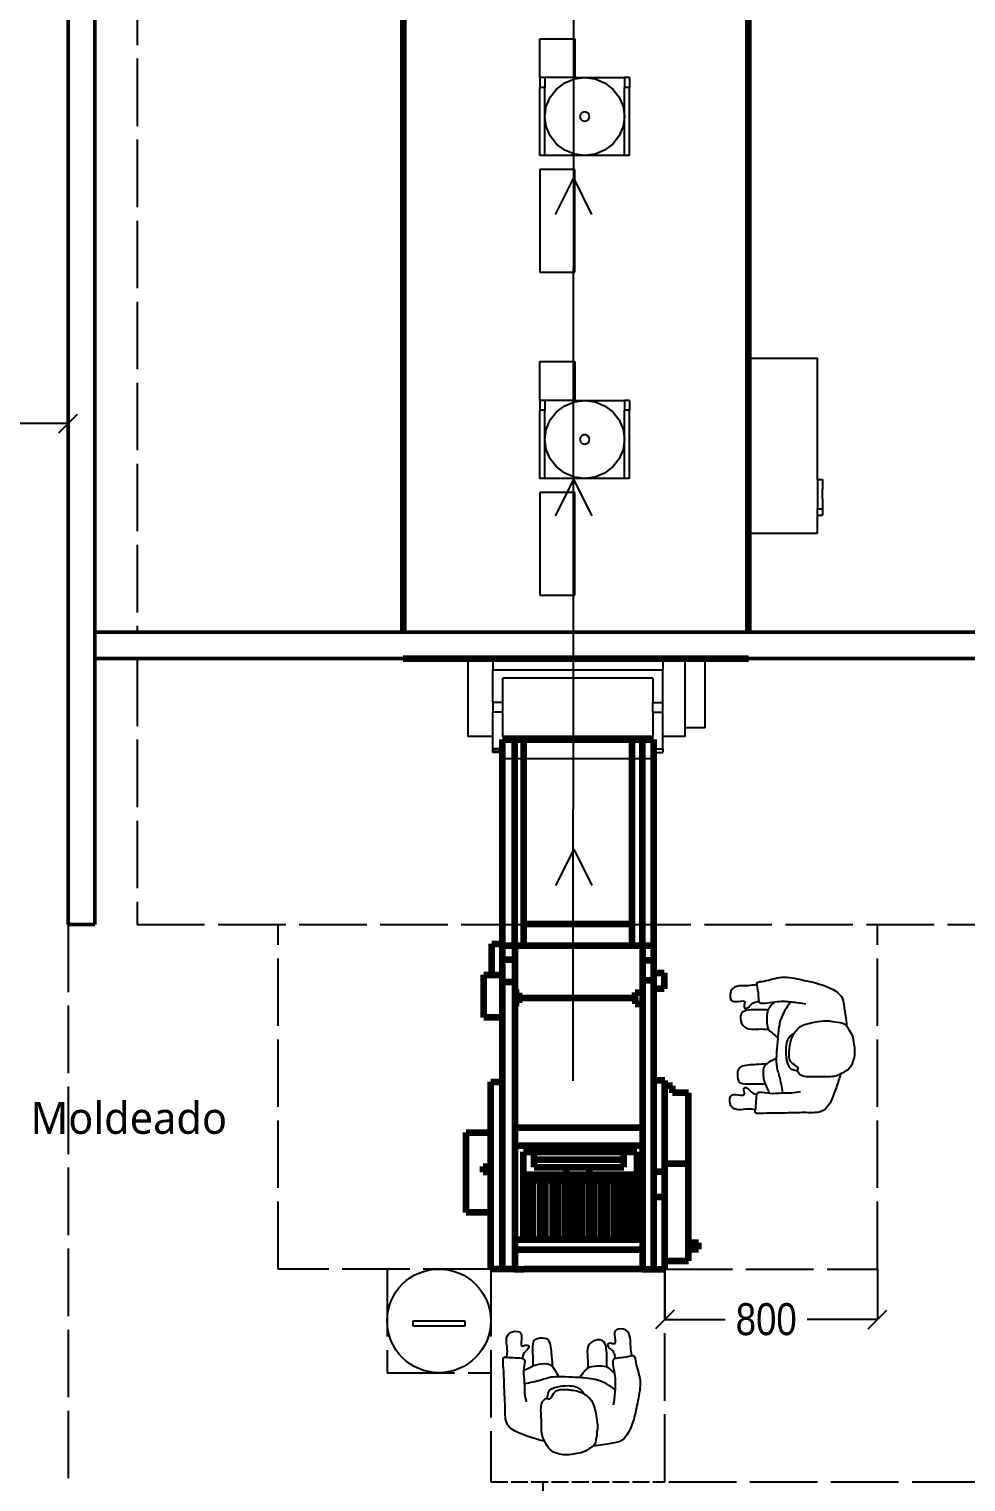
# Model space of a CAD drawing. Header units: millimetres. Extents: x -9564 to 100156, y -26854 to 24346.
# Drawn here: x 68356 to 71880, y -15975 to -10510 of the extents above; entities that cross this region are included whole.
import ezdxf

# ---------------------------------------------------------------- set-up
doc = ezdxf.new("R2010")
doc.units = ezdxf.units.MM
doc.header["$LTSCALE"] = 100
for name, pattern in [('DASHED2', [0.762, 0.635, -0.127]), ('DASHEDX2', [3.048, 2.54, -0.508]), ('DIVIDEX2', [6.604, 5.08, -0.508, 0, -0.508, 0, -0.508])]:
    doc.linetypes.add(name, pattern=pattern)
for name, color, linetype in [('Area circulacion', 50, 'DASHEDX2'), ('Area proceso', 90, 'DASHEDX2'), ('Cotas secundarias', 41, 'Continuous'), ('Flujo proceso', 4, 'Continuous'), ('Maquinas', 200, 'Continuous'), ('Personal', 171, 'Continuous'), ('Puertas', 43, 'DIVIDEX2'), ('rotulo', 211, 'Continuous'), ('Transporte semielaborado', 30, 'Continuous')]:
    doc.layers.add(name, color=color, linetype=linetype)
doc.layers.add('Paredes', color=7, linetype='Continuous', lineweight=50)
doc.styles.add('OpenSans', font='OpenSans-Regular.ttf')
doc.styles.add('OpenSansCondensed-Light', font='OpenSansCondensed-Light.ttf')
doc.dimstyles.new('Cotas Mateo', dxfattribs={"dimtxt": 120, "dimasz": 70, "dimexe": 0.375, "dimexo": 0.125, "dimgap": 0.1, "dimtad": 1, "dimdec": 0, "dimzin": 12, "dimdsep": 46, "dimtxsty": 'OpenSansCondensed-Light', "dimblk": 'OBLIQUE', "dimcen": 2.5, "dimazin": 3, "dimtfac": 0.5, "dimtdec": 0, "dimtmove": 2, "dimatfit": 3, "dimarcsym": 0})

# ---------------------------------------------------------------- blocks, each defined once
blk = doc.blocks.new('pa17-16')
for points, knots in [([(5.62, 2.5537), (5.6188, 2.5427), (5.6154, 2.5253), (5.6223, 2.4901), (5.6346, 2.4293), (5.661, 2.4064), (5.685, 2.3908), (5.7322, 2.3832), (5.7723, 2.3842), (5.7881, 2.3969), (5.8018, 2.4268), (5.8146, 2.4162), (5.8324, 2.4305), (5.8382, 2.4568), (5.8318, 2.5038), (5.8344, 2.5615), (5.8137, 2.5937), (5.7944, 2.6284), (5.7307, 2.6388), (5.7037, 2.6296), (5.6679, 2.626), (5.6442, 2.6055), (5.6228, 2.5961), (5.6214, 2.5667), (5.62, 2.5537)], [0, 0, 0, 0, 0.297584, 0.631064, 1.068635, 1.39533, 1.69617, 2.097861, 2.458938, 2.716293, 3.010442, 3.199165, 3.447293, 3.731671, 4.119196, 4.541864, 4.881702, 5.22714, 5.673063, 5.989311, 6.327668, 6.644571, 6.906626, 7.259736, 7.259736, 7.259736, 7.259736]), ([(5.5575, 2.4391), (5.5549, 2.4218), (5.5525, 2.3852), (5.5491, 2.3329), (5.5712, 2.2599), (5.5431, 2.2589), (5.5029, 2.2526), (5.4793, 2.2435), (5.4785, 2.2813), (5.4499, 2.3438), (5.4658, 2.4235), (5.4776, 2.5033), (5.5116, 2.5798), (5.5552, 2.585), (5.608, 2.5962), (5.6336, 2.6001)], [0, 0, 0, 0, 0.404899, 0.829805, 1.276298, 1.516647, 1.885942, 2.122553, 2.418487, 2.881882, 3.382407, 3.897515, 4.613825, 5.020942, 5.393355, 5.393355, 5.393355, 5.393355]), ([(5.8196, 2.5846), (5.837, 2.5819), (5.8817, 2.5675), (5.9755, 2.5418), (5.972, 2.4609), (5.9791, 2.3926), (5.9812, 2.315), (5.9891, 2.2612), (5.9692, 2.2664), (5.9401, 2.2663), (5.9063, 2.2668), (5.9005, 2.2811), (5.909, 2.3184), (5.9007, 2.3606), (5.9019, 2.4011), (5.8964, 2.4238), (5.8933, 2.4348)], [6.682038, 6.682038, 6.682038, 6.682038, 7.076266, 7.806153, 8.304227, 8.77662, 9.284333, 9.649979, 9.844608, 10.160206, 10.472731, 10.661147, 10.998544, 11.371438, 11.724832, 12.051545, 12.051545, 12.051545, 12.051545]), ([(5.6724, 2.3994), (5.675, 2.3947), (5.6837, 2.383), (5.7041, 2.3718), (5.7348, 2.3697), (5.774, 2.3728), (5.8085, 2.3874), (5.8116, 2.4015), (5.8144, 2.4199)], [0.121052, 0.121052, 0.121052, 0.121052, 0.297289, 0.584433, 0.895396, 1.26174, 1.600834, 1.760925, 1.760925, 1.760925, 1.760925]), ([(5.5522, 2.3809), (5.573, 2.3653), (5.6222, 2.3398), (5.6924, 2.3383), (5.7952, 2.3323), (5.8376, 2.352), (5.881, 2.3613), (5.9019, 2.366)], [0, 0, 0, 0, 0.49262, 0.970296, 1.525877, 1.91054, 2.357805, 2.357805, 2.357805, 2.357805]), ([(5.5552, 2.3206), (5.5597, 2.3147), (5.5706, 2.3043), (5.5892, 2.2916), (5.6248, 2.2913), (5.6613, 2.2967), (5.6731, 2.3154), (5.6858, 2.3299), (5.6912, 2.3378)], [0, 0, 0, 0, 0.262594, 0.520609, 0.853848, 1.185107, 1.43842, 1.738028, 1.738028, 1.738028, 1.738028]), ([(5.5867, 2.2952), (5.5866, 2.2877), (5.5872, 2.2667), (5.5883, 2.1873), (5.6353, 2.19), (5.6673, 2.2128), (5.6606, 2.2618), (5.6599, 2.2881), (5.6606, 2.3008)], [0.078483, 0.078483, 0.078483, 0.078483, 0.321516, 0.797556, 1.122606, 1.448668, 1.830958, 2.166281, 2.166281, 2.166281, 2.166281]), ([(5.7713, 2.3359), (5.7736, 2.3305), (5.7786, 2.3203), (5.7954, 2.2951), (5.8154, 2.2848), (5.8612, 2.2906), (5.8838, 2.3057), (5.8988, 2.3117), (5.9058, 2.3148)], [0, 0, 0, 0, 0.233477, 0.532145, 0.79329, 1.163492, 1.458071, 1.725911, 1.725911, 1.725911, 1.725911]), ([(5.7943, 2.2992), (5.7951, 2.2858), (5.7984, 2.2614), (5.8038, 2.2002), (5.8255, 2.1869), (5.8672, 2.191), (5.8755, 2.2117), (5.8718, 2.2605), (5.8715, 2.286), (5.871, 2.2978)], [0, 0, 0, 0, 0.353805, 0.775896, 1.041599, 1.377968, 1.615337, 2.001902, 2.313716, 2.313716, 2.313716, 2.313716]), ([(5.4915, 2.2484), (5.4936, 2.2374), (5.4981, 2.215), (5.4968, 2.1806), (5.512, 2.1445), (5.5569, 2.147), (5.5634, 2.1681), (5.5498, 2.2128), (5.5753, 2.1995), (5.5912, 2.209), (5.5741, 2.2257), (5.5617, 2.2339), (5.5559, 2.2515), (5.5556, 2.26)], [0, 0, 0, 0, 0.324329, 0.654038, 0.980089, 1.31306, 1.562526, 1.890179, 2.123217, 2.319335, 2.559559, 2.78492, 3.066636, 3.066636, 3.066636, 3.066636]), ([(5.9713, 2.2652), (5.9703, 2.2553), (5.9686, 2.234), (5.9786, 2.2017), (5.9668, 2.1644), (5.9218, 2.1628), (5.9134, 2.1832), (5.9229, 2.229), (5.8988, 2.2135), (5.882, 2.2215), (5.8976, 2.2397), (5.908, 2.248), (5.912, 2.2618), (5.9127, 2.2683)], [0.038839, 0.038839, 0.038839, 0.038839, 0.324329, 0.654038, 0.980089, 1.31306, 1.562526, 1.890179, 2.123217, 2.319335, 2.559559, 2.78492, 2.989829, 2.989829, 2.989829, 2.989829])]:
    blk.add_open_spline(points, degree=3, knots=knots)
blk = doc.blocks.new('_OBLIQUE')
at = {"color": 0, "linetype": 'ByBlock'}
blk.add_line((-0.5, -0.5), (0.5, 0.5), dxfattribs=at)
blk = doc.blocks.new('*D32')
at = {"layer": 'Cotas secundarias', "color": 0, "lineweight": -2, "transparency": 16777216}
for p, q in [((67603.1, -11963.3), (67603.1, -11994.3)), ((68503.1, -11963.3), (68503.1, -11994.3)), ((67603.1, -11993.9), (67890.4, -11993.9)), ((68503.1, -11993.9), (68199.2, -11993.9))]:
    blk.add_line(p, q, dxfattribs=at)
at = {"layer": 'Defpoints', "color": 0, "transparency": 16777216}
for p in [(67603.1, -11963.2), (68503.1, -11963.2), (68503.1, -11993.9)]:
    blk.add_point(p, dxfattribs=at)
at = {"layer": 'Cotas secundarias', "color": 0, "lineweight": -2, "transparency": 16777216, "xscale": 70, "yscale": 70, "zscale": 70, "rotation": 180}
blk.add_blockref('_OBLIQUE', (67603.1, -11993.9), dxfattribs=at)
at = {"layer": 'Cotas secundarias', "color": 0, "lineweight": -2, "transparency": 16777216, "xscale": 70, "yscale": 70, "zscale": 70}
blk.add_blockref('_OBLIQUE', (68503.1, -11993.9), dxfattribs=at)
at = {"layer": 'Cotas secundarias', "color": 0, "transparency": 16777216, "insert": (68044.8, -11993.9), "char_height": 120, "attachment_point": 5, "style": 'OpenSansCondensed-Light'}
blk.add_mtext('900', dxfattribs=at)
blk = doc.blocks.new('*D168')
at = {"layer": 'Cotas secundarias', "color": 0, "lineweight": -2, "transparency": 16777216}
for p, q in [((71059, -7878.3), (72485.6, -7878.3)), ((72485.2, -7878.3), (72485.2, -10163.5)), ((72485.2, -12878.3), (72485.2, -10586.6)), ((71059, -12878.3), (72485.6, -12878.3))]:
    blk.add_line(p, q, dxfattribs=at)
at = {"layer": 'Defpoints', "color": 0, "transparency": 16777216}
for p in [(71058.9, -7878.3), (72485.2, -7878.3), (71058.9, -12878.3)]:
    blk.add_point(p, dxfattribs=at)
at = {"layer": 'Cotas secundarias', "color": 0, "lineweight": -2, "transparency": 16777216, "xscale": 70, "yscale": 70, "zscale": 70}
for p, rotation in [((72485.2, -7878.3), 90), ((72485.2, -12878.3), 270)]:
    blk.add_blockref('_OBLIQUE', p, dxfattribs=dict(at, rotation=rotation))
at = {"layer": 'Cotas secundarias', "color": 0, "transparency": 16777216, "insert": (72485.2, -10375), "char_height": 120, "attachment_point": 5, "rotation": 90, "style": 'OpenSansCondensed-Light'}
blk.add_mtext('5000', dxfattribs=at)
blk = doc.blocks.new('*D175')
at = {"layer": 'Cotas secundarias', "color": 0, "lineweight": -2, "transparency": 16777216}
for p, q in [((70747.6, -15174.3), (70747.6, -15363.9)), ((71547.6, -15174.3), (71547.6, -15363.9)), ((70747.6, -15363.6), (70974.3, -15363.6)), ((71547.6, -15363.6), (71283, -15363.6))]:
    blk.add_line(p, q, dxfattribs=at)
at = {"layer": 'Defpoints', "color": 0, "transparency": 16777216}
for p in [(70747.6, -15174.2), (71547.6, -15174.2), (71547.6, -15363.6)]:
    blk.add_point(p, dxfattribs=at)
at = {"layer": 'Cotas secundarias', "color": 0, "lineweight": -2, "transparency": 16777216, "xscale": 70, "yscale": 70, "zscale": 70, "rotation": 180}
blk.add_blockref('_OBLIQUE', (70747.6, -15363.6), dxfattribs=at)
at = {"layer": 'Cotas secundarias', "color": 0, "lineweight": -2, "transparency": 16777216, "xscale": 70, "yscale": 70, "zscale": 70}
blk.add_blockref('_OBLIQUE', (71547.6, -15363.6), dxfattribs=at)
at = {"layer": 'Cotas secundarias', "color": 0, "transparency": 16777216, "insert": (71128.6, -15363.6), "char_height": 120, "attachment_point": 5, "style": 'OpenSansCondensed-Light'}
blk.add_mtext('800', dxfattribs=at)

msp = doc.modelspace()

# ---------------------------------------------------------------- linework, layer by layer
msp.add_line((71062.546, -12878.309), (71058.88, -12878.309))
at = {"color": 3, "linetype": 'DASHED2'}
msp.add_line((70092.784, -15974.187), (70747.605, -15974.187), dxfattribs=at)
at = {"layer": 'Area circulacion'}
msp.add_line((68503.09, -13878.309), (68503.09, -17940.848), dxfattribs=at)
at = {"layer": 'Area circulacion', "color": 2}
msp.add_line((70762.546, -15974.187), (72058.876, -15974.187), dxfattribs=at)
at = {"layer": 'Area proceso', "color": 3}
for p, q in [((68762.546, -7878.309), (68762.546, -12778.309)), ((68762.546, -12878.309), (68762.546, -13878.309)), ((68762.546, -13878.309), (72058.876, -13878.309)), ((69292.784, -15174.187), (69292.784, -13878.309)), ((71547.605, -15174.187), (71547.605, -13878.309)), ((70092.784, -15174.187), (69292.784, -15174.187)), ((69702.784, -15174.187), (69702.784, -15564.187)), ((70092.784, -15174.187), (70092.784, -15974.187)), ((70747.605, -15974.187), (70747.605, -15174.187)), ((70747.605, -15174.187), (71547.605, -15174.187)), ((69702.784, -15564.187), (70092.784, -15564.187))]:
    msp.add_line(p, q, dxfattribs=at)
at = {"layer": 'Area proceso'}
msp.add_line((70092.784, -15174.187), (69702.784, -15174.187), dxfattribs=at)
at = {"layer": 'Flujo proceso'}
for p, q in [((70402.326, -14466.349), (70405.969, -7883.246)), ((70403.723, -11070.585), (70335.361, -11207.309)), ((70403.723, -11070.585), (70472.085, -11207.309)), ((70403.747, -12204.507), (70335.385, -12341.231)), ((70403.747, -12204.507), (70472.109, -12341.231)), ((70404.662, -13595.431), (70336.3, -13732.156)), ((70404.662, -13595.431), (70473.024, -13732.156)), ((70289.29, -17767.838), (70289.29, -15974.187))]:
    msp.add_line(p, q, dxfattribs=at)
at = {"layer": 'Maquinas', "lineweight": 100}
for p, q in [((69762.546, -7878.309), (69762.546, -12778.309)), ((71062.546, -12778.309), (71062.546, -7878.309)), ((69762.546, -12878.309), (71062.546, -12878.309)), ((70136.479, -15174.187), (70136.479, -13182.523)), ((70136.479, -13182.523), (70705.257, -13182.523)), ((70182.663, -13957.288), (70182.663, -13182.523)), ((70216.578, -13957.288), (70216.578, -13182.523)), ((70624.572, -13957.288), (70624.572, -13182.523)), ((70663.484, -13957.288), (70663.484, -13182.523)), ((70705.257, -13182.523), (70705.257, -15174.187)), ((70216.578, -13875.269), (70624.572, -13875.269)), ((70096.269, -14068.185), (70096.269, -13951.318)), ((70096.269, -13951.318), (70136.479, -13951.318)), ((70136.479, -13957.288), (70705.257, -13957.288)), ((70182.663, -13957.288), (70182.663, -15174.187)), ((70663.484, -13957.288), (70663.484, -15174.187)), ((70182.663, -14011.132), (70136.479, -14011.132)), ((70705.257, -14014.176), (70663.484, -14014.176)), ((70066.752, -14228.038), (70066.752, -14068.185)), ((70066.752, -14068.185), (70096.269, -14068.185)), ((70096.269, -14068.185), (70136.479, -14068.185)), ((70182.663, -14094.878), (70136.479, -14094.878)), ((70705.257, -14088.869), (70663.484, -14088.869)), ((70705.257, -14060.256), (70744.884, -14060.256)), ((70744.884, -14060.256), (70744.884, -14120.455)), ((70199.92, -14135.02), (70182.663, -14135.02)), ((70199.92, -14172.563), (70199.92, -14135.02)), ((70635.506, -14153.791), (70635.506, -14134.319)), ((70635.506, -14134.319), (70663.484, -14134.319)), ((70744.884, -14120.455), (70705.257, -14120.455)), ((70182.663, -14172.563), (70199.92, -14172.563)), ((70199.92, -14153.791), (70635.506, -14153.791)), ((70635.506, -14153.791), (70635.506, -14177.03)), ((70635.506, -14177.03), (70663.484, -14177.03)), ((70136.479, -14228.038), (70066.752, -14228.038)), ((70092.784, -15174.187), (70092.784, -14470.618)), ((70092.784, -14470.618), (70136.479, -14470.618)), ((70747.605, -14464.721), (70705.257, -14464.721)), ((70747.605, -15174.187), (70747.605, -14464.721)), ((70776.554, -14485.591), (70747.605, -14485.591)), ((70776.554, -14511.096), (70776.554, -14485.591)), ((70836.769, -14511.096), (70776.554, -14511.096)), ((70836.769, -15142.963), (70836.769, -14511.096)), ((70663.484, -14642.993), (70182.663, -14642.993)), ((70000.213, -14962.111), (70000.213, -14660.275)), ((70000.213, -14660.275), (70092.784, -14660.275)), ((70215.757, -15062.589), (70215.757, -14733.347)), ((70215.757, -14733.347), (70642.389, -14733.347)), ((70255.563, -14790.855), (70255.563, -14733.347)), ((70593.455, -14790.855), (70593.455, -14733.347)), ((70642.389, -14733.347), (70642.389, -15062.589)), ((70064.039, -14810.232), (70064.039, -14788.176)), ((70064.039, -14788.176), (70092.784, -14788.176)), ((70255.563, -14762.101), (70593.455, -14762.101)), ((70255.563, -14790.855), (70593.455, -14790.855)), ((70464.56, -14819.928), (70464.56, -14790.855)), ((70747.605, -14808.376), (70705.257, -14808.376)), ((70836.769, -14778.916), (70747.605, -14778.916)), ((70092.784, -14810.232), (70064.039, -14810.232)), ((70642.389, -14819.928), (70215.757, -14819.928)), ((70215.757, -14839.75), (70642.389, -14839.75)), ((70233.1, -15062.589), (70233.1, -14840.545)), ((70233.1, -14840.545), (70251.451, -14840.545)), ((70251.451, -14840.545), (70251.451, -15062.589)), ((70279.352, -15062.589), (70279.352, -14840.545)), ((70279.352, -14840.545), (70297.703, -14840.545)), ((70297.703, -14840.545), (70297.703, -15062.589)), ((70325.436, -15062.589), (70325.436, -14840.545)), ((70325.436, -14840.545), (70343.787, -14840.545)), ((70343.787, -14840.545), (70343.787, -15062.589)), ((70371.688, -15062.589), (70371.688, -14840.545)), ((70371.688, -14840.545), (70390.039, -14840.545)), ((70390.039, -14840.545), (70390.039, -15062.589)), ((70416.926, -15062.589), (70416.926, -14840.545)), ((70416.926, -14840.545), (70435.276, -14840.545)), ((70435.276, -14840.545), (70435.276, -15062.589)), ((70463.177, -15062.589), (70463.177, -14840.545)), ((70463.177, -14840.545), (70481.528, -14840.545)), ((70481.528, -14840.545), (70481.528, -15062.589)), ((70509.262, -15062.589), (70509.262, -14840.545)), ((70509.262, -14840.545), (70527.613, -14840.545)), ((70527.613, -14840.545), (70527.613, -15062.589)), ((70555.514, -15062.589), (70555.514, -14840.545)), ((70555.514, -14840.545), (70573.864, -14840.545)), ((70573.864, -14840.545), (70573.864, -15062.589)), ((70600.41, -15062.589), (70600.41, -14840.545)), ((70600.41, -14840.545), (70618.76, -14840.545)), ((70618.76, -14840.545), (70618.76, -15062.589)), ((70642.389, -14839.75), (70642.389, -14819.928)), ((70747.605, -14904.129), (70705.257, -14904.129)), ((70092.784, -14962.111), (70000.213, -14962.111)), ((70182.663, -15062.589), (70663.484, -15062.589)), ((70873.825, -15075.718), (70836.769, -15075.718)), ((70873.825, -15098.906), (70873.825, -15075.718)), ((70182.663, -15101.171), (70663.484, -15101.171)), ((70836.769, -15098.906), (70873.825, -15098.906)), ((70136.479, -15174.187), (70092.784, -15174.187)), ((70181.014, -15174.187), (70136.479, -15174.187)), ((70181.014, -15174.187), (70218.238, -15174.187)), ((70661.974, -15174.187), (70218.238, -15174.187)), ((70661.974, -15174.187), (70705.257, -15174.187)), ((70705.257, -15174.187), (70747.605, -15174.187)), ((70747.605, -15142.963), (70836.769, -15142.963))]:
    msp.add_line(p, q, dxfattribs=at)
at = {"layer": 'Maquinas'}
for p, q in [((69762.546, -12778.309), (69762.546, -7878.309)), ((71058.88, -11748.068), (71058.88, -7878.309)), ((70276.747, -10692.996), (70276.747, -10546.601)), ((70276.747, -10546.601), (70408.259, -10546.601)), ((70408.259, -10546.601), (70408.259, -10692.996)), ((70295.535, -10692.996), (70276.747, -10692.996)), ((70276.747, -10692.996), (70276.747, -10729.595)), ((70408.259, -10692.996), (70295.535, -10692.996)), ((70295.535, -10692.996), (70295.535, -10729.595)), ((70370.684, -10712.609), (70406.934, -10697.984)), ((70406.934, -10697.984), (70445.834, -10692.996)), ((70408.259, -10692.996), (70445.834, -10692.996)), ((70445.834, -10692.996), (70484.735, -10697.984)), ((70445.834, -10692.996), (70596.134, -10692.996)), ((70484.735, -10697.984), (70520.984, -10712.609)), ((70596.134, -10692.996), (70596.134, -10729.595)), ((70614.921, -10692.996), (70596.134, -10692.996)), ((70614.921, -10692.996), (70614.921, -10729.595)), ((70295.535, -10729.595), (70276.747, -10729.595)), ((70276.747, -10985.785), (70276.747, -10729.595)), ((70295.535, -10839.391), (70295.535, -10729.595)), ((70315.671, -10766.193), (70339.556, -10735.874)), ((70339.556, -10735.874), (70370.684, -10712.609)), ((70520.984, -10712.609), (70552.112, -10735.874)), ((70552.112, -10735.874), (70575.997, -10766.193)), ((70614.921, -10729.595), (70596.134, -10729.595)), ((70596.134, -10839.391), (70596.134, -10729.595)), ((70614.921, -10985.785), (70614.921, -10729.595)), ((70295.535, -10839.391), (70300.656, -10801.501)), ((70300.656, -10801.501), (70315.671, -10766.193)), ((70575.997, -10766.193), (70591.012, -10801.501)), ((70591.012, -10801.501), (70596.134, -10839.391)), ((70300.656, -10877.28), (70295.535, -10839.391)), ((70295.535, -10985.785), (70295.535, -10839.391)), ((70428.671, -10834.911), (70428.065, -10839.391)), ((70428.065, -10839.391), (70428.671, -10843.87)), ((70430.446, -10830.737), (70428.671, -10834.911)), ((70428.671, -10843.87), (70430.446, -10848.044)), ((70433.27, -10827.153), (70430.446, -10830.737)), ((70430.446, -10848.044), (70433.27, -10851.629)), ((70436.95, -10824.402), (70433.27, -10827.153)), ((70433.27, -10851.629), (70436.95, -10854.379)), ((70441.235, -10822.673), (70436.95, -10824.402)), ((70436.95, -10854.379), (70441.235, -10856.108)), ((70445.834, -10822.083), (70441.235, -10822.673)), ((70441.235, -10856.108), (70445.834, -10856.698)), ((70450.433, -10822.673), (70445.834, -10822.083)), ((70445.834, -10856.698), (70450.433, -10856.108)), ((70454.719, -10824.402), (70450.433, -10822.673)), ((70450.433, -10856.108), (70454.719, -10854.379)), ((70458.399, -10827.153), (70454.719, -10824.402)), ((70454.719, -10854.379), (70458.399, -10851.629)), ((70461.223, -10830.737), (70458.399, -10827.153)), ((70458.399, -10851.629), (70461.223, -10848.044)), ((70462.998, -10834.911), (70461.223, -10830.737)), ((70461.223, -10848.044), (70462.998, -10843.87)), ((70463.603, -10839.391), (70462.998, -10834.911)), ((70462.998, -10843.87), (70463.603, -10839.391)), ((70596.134, -10839.391), (70591.012, -10877.28)), ((70596.134, -10985.785), (70596.134, -10839.391)), ((70315.671, -10912.588), (70300.656, -10877.28)), ((70339.556, -10942.907), (70315.671, -10912.588)), ((70575.997, -10912.588), (70552.112, -10942.907)), ((70591.012, -10877.28), (70575.997, -10912.588)), ((70370.684, -10966.172), (70339.556, -10942.907)), ((70406.934, -10980.797), (70370.684, -10966.172)), ((70445.834, -10985.785), (70406.934, -10980.797)), ((70484.735, -10980.797), (70445.834, -10985.785)), ((70520.984, -10966.172), (70484.735, -10980.797)), ((70552.112, -10942.907), (70520.984, -10966.172)), ((70295.535, -10985.785), (70276.747, -10985.785)), ((70408.259, -11038.425), (70276.747, -11038.425)), ((70276.747, -11038.425), (70276.747, -11424.97)), ((70445.834, -10985.785), (70295.535, -10985.785)), ((70408.259, -11424.97), (70408.259, -11038.425)), ((70596.134, -10985.785), (70445.834, -10985.785)), ((70614.921, -10985.785), (70596.134, -10985.785)), ((70276.747, -11424.97), (70408.259, -11424.97)), ((71058.88, -11748.068), (71321.904, -11748.068)), ((71058.88, -11748.068), (71058.88, -12406.845)), ((71321.904, -12204.746), (71321.904, -11748.068)), ((70276.747, -11907.527), (70276.747, -11761.133)), ((70276.747, -11761.133), (70408.259, -11761.133)), ((70408.259, -11761.133), (70408.259, -11907.527)), ((70295.535, -11907.527), (70276.747, -11907.527)), ((70276.747, -11907.527), (70276.747, -11944.126)), ((70408.259, -11907.527), (70295.535, -11907.527)), ((70295.535, -11907.527), (70295.535, -11944.126)), ((70370.684, -11927.141), (70406.934, -11912.516)), ((70406.934, -11912.516), (70445.834, -11907.527)), ((70408.259, -11907.527), (70445.834, -11907.527)), ((70445.834, -11907.527), (70484.735, -11912.516)), ((70445.834, -11907.527), (70596.134, -11907.527)), ((70484.735, -11912.516), (70520.984, -11927.141)), ((70596.134, -11907.527), (70596.134, -11944.126)), ((70614.921, -11907.527), (70596.134, -11907.527)), ((70614.921, -11907.527), (70614.921, -11944.126)), ((70295.535, -11944.126), (70276.747, -11944.126)), ((70276.747, -12200.317), (70276.747, -11944.126)), ((70295.535, -12053.922), (70295.535, -11944.126)), ((70315.671, -11980.725), (70339.556, -11950.406)), ((70339.556, -11950.406), (70370.684, -11927.141)), ((70520.984, -11927.141), (70552.112, -11950.406)), ((70552.112, -11950.406), (70575.997, -11980.725)), ((70614.921, -11944.126), (70596.134, -11944.126)), ((70596.134, -12053.922), (70596.134, -11944.126)), ((70614.921, -12200.317), (70614.921, -11944.126)), ((70295.535, -12053.922), (70300.656, -12016.032)), ((70300.656, -12016.032), (70315.671, -11980.725)), ((70575.997, -11980.725), (70591.012, -12016.032)), ((70591.012, -12016.032), (70596.134, -12053.922)), ((70300.656, -12091.812), (70295.535, -12053.922)), ((70295.535, -12200.317), (70295.535, -12053.922)), ((70428.671, -12049.443), (70428.065, -12053.922)), ((70428.065, -12053.922), (70428.671, -12058.402)), ((70430.446, -12045.269), (70428.671, -12049.443)), ((70428.671, -12058.402), (70430.446, -12062.576)), ((70433.27, -12041.684), (70430.446, -12045.269)), ((70430.446, -12062.576), (70433.27, -12066.16)), ((70436.95, -12038.934), (70433.27, -12041.684)), ((70433.27, -12066.16), (70436.95, -12068.911)), ((70441.235, -12037.205), (70436.95, -12038.934)), ((70436.95, -12068.911), (70441.235, -12070.64)), ((70445.834, -12036.615), (70441.235, -12037.205)), ((70441.235, -12070.64), (70445.834, -12071.23)), ((70450.433, -12037.205), (70445.834, -12036.615)), ((70445.834, -12071.23), (70450.433, -12070.64)), ((70454.719, -12038.934), (70450.433, -12037.205)), ((70450.433, -12070.64), (70454.719, -12068.911)), ((70458.399, -12041.684), (70454.719, -12038.934)), ((70454.719, -12068.911), (70458.399, -12066.16)), ((70461.223, -12045.269), (70458.399, -12041.684)), ((70458.399, -12066.16), (70461.223, -12062.576)), ((70462.998, -12049.443), (70461.223, -12045.269)), ((70461.223, -12062.576), (70462.998, -12058.402)), ((70463.603, -12053.922), (70462.998, -12049.443)), ((70462.998, -12058.402), (70463.603, -12053.922)), ((70596.134, -12053.922), (70591.012, -12091.812)), ((70596.134, -12200.317), (70596.134, -12053.922)), ((70315.671, -12127.12), (70300.656, -12091.812)), ((70339.556, -12157.439), (70315.671, -12127.12)), ((70575.997, -12127.12), (70552.112, -12157.439)), ((70591.012, -12091.812), (70575.997, -12127.12)), ((70370.684, -12180.704), (70339.556, -12157.439)), ((70406.934, -12195.329), (70370.684, -12180.704)), ((70520.984, -12180.704), (70484.735, -12195.329)), ((70552.112, -12157.439), (70520.984, -12180.704)), ((70295.535, -12200.317), (70276.747, -12200.317)), ((70445.834, -12200.317), (70295.535, -12200.317)), ((70445.834, -12200.317), (70406.934, -12195.329)), ((70484.735, -12195.329), (70445.834, -12200.317)), ((70596.134, -12200.317), (70445.834, -12200.317)), ((70614.921, -12200.317), (70596.134, -12200.317)), ((71321.904, -12204.746), (71340.691, -12204.746)), ((71321.904, -12204.746), (71321.904, -12314.542)), ((71340.691, -12204.746), (71340.691, -12241.954)), ((70408.259, -12252.957), (70276.747, -12252.957)), ((70276.747, -12252.957), (70276.747, -12639.501)), ((70408.259, -12639.501), (70408.259, -12252.957)), ((71340.691, -12277.333), (71340.691, -12241.954)), ((71340.691, -12277.333), (71340.691, -12314.542)), ((71321.904, -12314.542), (71340.691, -12314.542)), ((71321.904, -12338.291), (71321.904, -12314.542)), ((71321.904, -12338.291), (71340.691, -12338.291)), ((71321.904, -12406.845), (71321.904, -12338.291)), ((71340.691, -12314.542), (71340.691, -12338.291)), ((71058.88, -12406.845), (71321.904, -12406.845)), ((71058.88, -12778.309), (71058.88, -12406.845)), ((70276.747, -12639.501), (70408.259, -12639.501)), ((70006.783, -12878.309), (69762.546, -12878.309)), ((70006.783, -12878.309), (70100.72, -12878.309)), ((70006.783, -12878.309), (70006.783, -13171.098)), ((70100.72, -12878.309), (70739.493, -12878.309)), ((70100.72, -12878.309), (70100.72, -12920.58)), ((70739.493, -12878.309), (70824.037, -12878.309)), ((70739.493, -12878.309), (70739.493, -12920.58)), ((70824.037, -13138.883), (70824.037, -12878.309)), ((70824.037, -12878.309), (70899.186, -12878.309)), ((70899.186, -12878.309), (71058.88, -12878.309)), ((70899.186, -13138.883), (70899.186, -12878.309)), ((70100.72, -13042.947), (70100.72, -12920.58)), ((70100.72, -12920.58), (70739.493, -12920.58)), ((70739.493, -13043.003), (70739.493, -12920.58)), ((70701.918, -12951.506), (70138.295, -12951.506)), ((70138.295, -13042.947), (70138.295, -12951.506)), ((70701.918, -12951.506), (70701.918, -13043.003)), ((70138.295, -13042.947), (70100.72, -13042.947)), ((70100.72, -13042.947), (70100.72, -13079.658)), ((70138.295, -13079.658), (70138.295, -13042.947)), ((70701.918, -13043.003), (70739.493, -13043.003)), ((70701.918, -13079.602), (70701.918, -13043.003)), ((70739.493, -13079.602), (70739.493, -13043.003)), ((70138.295, -13079.658), (70100.72, -13079.658)), ((70100.72, -13171.098), (70100.72, -13079.658)), ((70138.295, -13171.098), (70138.295, -13079.658)), ((70701.918, -13079.602), (70739.493, -13079.602)), ((70701.918, -13079.602), (70701.918, -13171.098)), ((70739.493, -13171.098), (70739.493, -13079.602)), ((70824.037, -13171.098), (70824.037, -13138.883)), ((70899.186, -13138.883), (70824.037, -13138.883)), ((70100.72, -13171.098), (70006.783, -13171.098)), ((70100.72, -13217.774), (70100.72, -13171.098)), ((70138.295, -13217.774), (70100.72, -13217.774)), ((70100.72, -13219.775), (70100.72, -13217.774)), ((70138.295, -13219.786), (70100.72, -13219.775)), ((70100.72, -13229.496), (70100.72, -13219.775)), ((70701.918, -13171.098), (70138.295, -13171.098)), ((70138.295, -13183.647), (70701.918, -13183.647)), ((70138.295, -13217.774), (70138.295, -13183.647)), ((70138.295, -13219.786), (70138.295, -13217.774)), ((70138.295, -13219.786), (70138.295, -13229.507)), ((70701.918, -13217.872), (70701.918, -13183.647)), ((70701.918, -13217.872), (70739.493, -13217.872)), ((70701.918, -13217.872), (70701.918, -13231.41)), ((70824.037, -13171.098), (70739.493, -13171.098)), ((70739.493, -13217.872), (70739.493, -13171.098)), ((70739.493, -13217.872), (70739.493, -13231.41)), ((70739.493, -13218.65), (70739.493, -13218.705)), ((70138.295, -13229.507), (70100.72, -13229.496)), ((70100.72, -13231.507), (70100.72, -13229.496)), ((70138.295, -13231.507), (70100.72, -13231.507)), ((70138.295, -13231.507), (70138.295, -13229.507)), ((70138.295, -13253.691), (70138.295, -13231.507)), ((70138.295, -13253.691), (70701.918, -13253.691)), ((70701.918, -13231.41), (70739.493, -13231.41)), ((70701.918, -13253.691), (70701.918, -13231.41))]:
    msp.add_line(p, q, dxfattribs=at)
at = {"layer": 'Maquinas', "lineweight": 100}
for points in [[(70663.484, -14711.29), (70182.663, -14711.29)], [(70376.086, -14790.855), (70376.086, -14819.928)]]:
    msp.add_lwpolyline(points, dxfattribs=at)
at = {"layer": 'Paredes'}
for p, q in [((68603.09, -8184.072), (68603.09, -13878.309)), ((68503.09, -10335.127), (68503.09, -13878.309)), ((68603.09, -12778.309), (69762.546, -12778.309)), ((69762.546, -12778.309), (72058.876, -12778.309)), ((72058.876, -12878.309), (68603.09, -12878.309)), ((68503.09, -13878.309), (68603.09, -13878.309))]:
    msp.add_line(p, q, dxfattribs=at)
at = {"layer": 'Puertas'}
msp.add_line((68503.09, -10842.905), (68503.09, -9942.905), dxfattribs=at)
msp.add_arc((68494.257, -10834.072), 891.211, 89.432158, 180.567842, dxfattribs=at)
at = {"layer": 'Transporte semielaborado'}
for p, q in [((69800.284, -15389.187), (69800.284, -15369.187)), ((69800.284, -15369.187), (69897.784, -15369.187)), ((69897.784, -15389.187), (69800.284, -15389.187)), ((69897.784, -15369.187), (69995.284, -15369.187)), ((69955.284, -15389.187), (69897.784, -15389.187)), ((69995.284, -15389.187), (69955.284, -15389.187)), ((69995.284, -15369.187), (69995.284, -15389.187))]:
    msp.add_line(p, q, dxfattribs=at)
msp.add_circle((69897.784, -15369.187), 195, dxfattribs=at)

# ---------------------------------------------------------------- block references
at = {"layer": 'Personal'}
for p, xscale, yscale, zscale, rotation in [((69142.271, -8632.021), 979.1504951166465, 979.1504951166465, 979.1504951166465, 267.3569437258109), ((76047.228, -13416.4), 979.1504951166454, 979.1504951166454, 979.1504951166454, 178.7466901628452)]:
    msp.add_blockref('pa17-16', p, dxfattribs=dict(at, xscale=xscale, yscale=yscale, zscale=zscale, rotation=rotation))

# ---------------------------------------------------------------- texts
at = {"layer": 'rotulo', "insert": (68361.669, -14545.741), "char_height": 120, "width": 1055.00166, "attachment_point": 1, "style": 'OpenSans'}
msp.add_mtext('Moldeado', dxfattribs=at)

# ---------------------------------------------------------------- dimensions: what is measured, and where the dimension line sits
at = {"layer": 'Cotas secundarias'}
dim = msp.add_linear_dim(base=(72485.226, -7878.309), p1=(71058.88, -12878.309), p2=(71058.88, -7878.309), angle=90, dimstyle='Cotas Mateo', dxfattribs=at)
dim.commit()
dim.dimension.update_dxf_attribs({"geometry": '*D168', "text_midpoint": (72485.226, -10375.041), "dimtype": 160})
for base, p1, p2, picture, middle in [((68503.09, -11993.897), (67603.09, -11963.223), (68503.09, -11963.223), '*D32', (68044.822, -11993.897)), ((71547.605, -15363.567), (70747.605, -15174.187), (71547.605, -15174.187), '*D175', (71128.649, -15363.567))]:
    dim = msp.add_linear_dim(base=base, p1=p1, p2=p2, dimstyle='Cotas Mateo', dxfattribs=at)
    dim.commit()
    dim.dimension.update_dxf_attribs({"geometry": picture, "text_midpoint": middle, "dimtype": 160})

doc.saveas('drawing.dxf')
